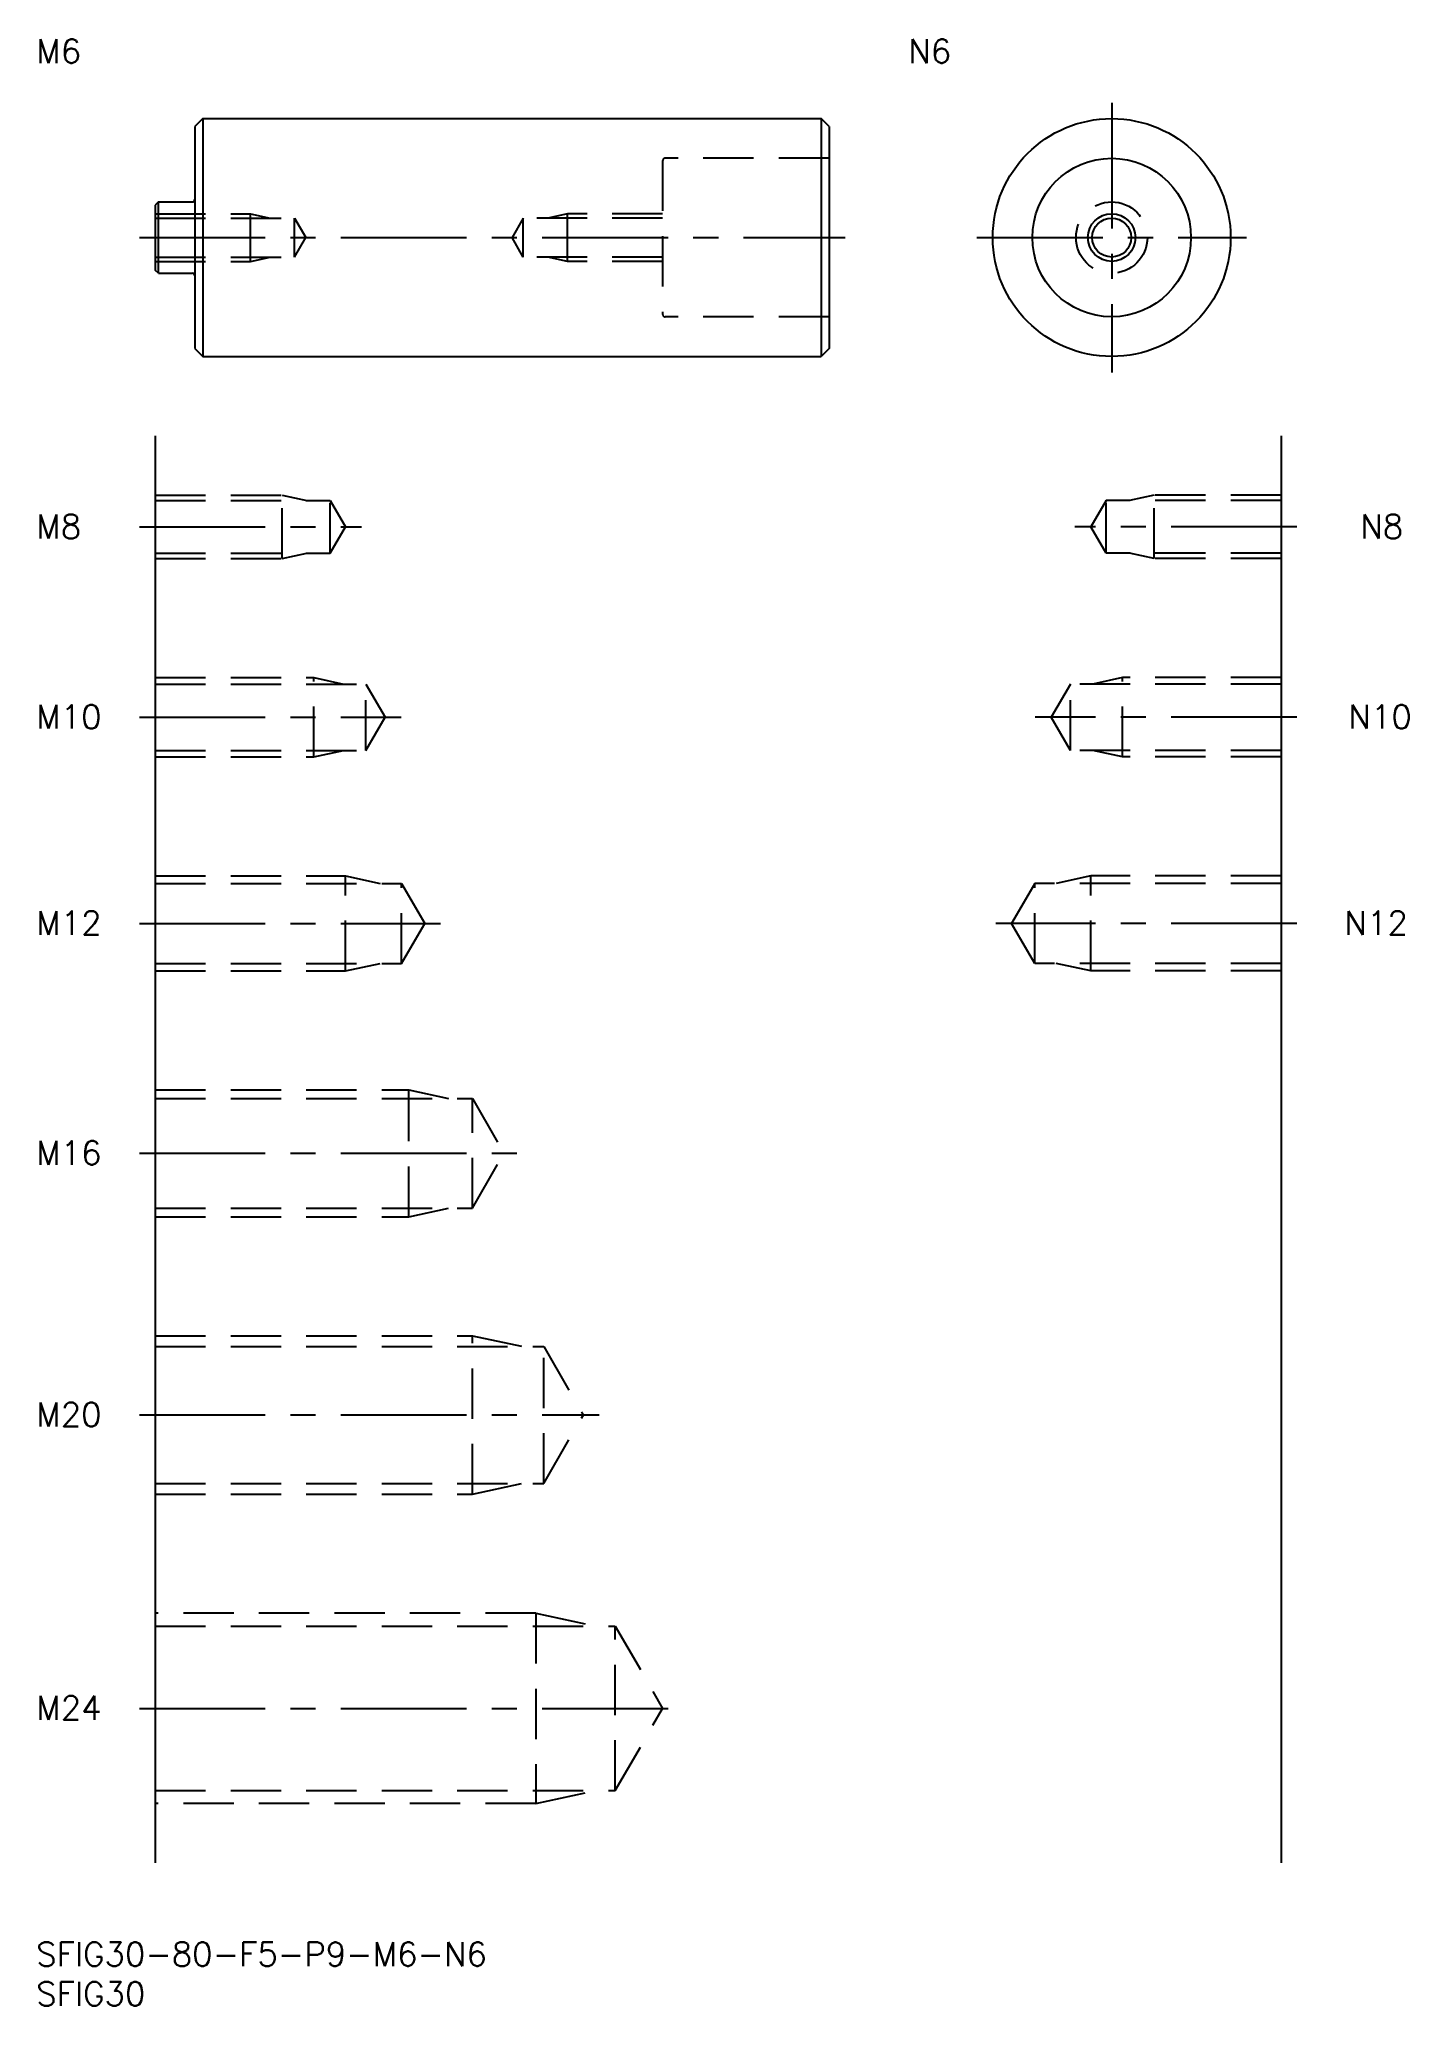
# Model space of a CAD drawing. Extents: x 0 to 173, y -8 to 240.
import ezdxf

# ---------------------------------------------------------------- set-up
doc = ezdxf.new("R2010")
doc.units = 0
doc.header["$LTSCALE"] = 0.5
doc.linetypes.add('CENTER', pattern=[50.8, 31.75, -6.35, 6.35, -6.35])
doc.linetypes.add('DASHED', pattern=[19.05, 12.7, -6.35])
for name, color, linetype in [('MSM_CENTER', 1, 'CENTER'), ('MSM_CONTINUOUS', 7, 'CONTINUOUS'), ('MSM_DASHED', 4, 'DASHED'), ('MSM_NARROW', 5, 'CONTINUOUS'), ('MSM_PART_NUMBER', 7, 'CONTINUOUS')]:
    doc.layers.add(name, color=color, linetype=linetype)
doc.styles.get("Standard").update_dxf_attribs({"font": 'txt.shx', "height": 3, "bigfont": 'bigfont.shx'})

# ---------------------------------------------------------------- blocks, each defined once
blk = doc.blocks.new('*U4')
at = {"layer": 'MSM_PART_NUMBER'}
blk.add_text('SFIG30-80-F5-P9-M6-N6', height=3, dxfattribs=at).set_placement((0, -3))
blk = doc.blocks.new('*U5')
at = {"layer": 'MSM_PART_NUMBER'}
blk.add_text('SFIG30', height=3, dxfattribs=at).set_placement((0, -8))
blk = doc.blocks.new('*U6')
at = {"layer": 'MSM_PART_NUMBER'}
blk.add_text('M24', height=3, dxfattribs=at).set_placement((0, 28.06))
blk = doc.blocks.new('*U7')
at = {"layer": 'MSM_PART_NUMBER'}
blk.add_text('M20', height=3, dxfattribs=at).set_placement((0, 65.06))
blk = doc.blocks.new('*U8')
at = {"layer": 'MSM_PART_NUMBER'}
blk.add_text('M16', height=3, dxfattribs=at).set_placement((0, 98.06))
blk = doc.blocks.new('*U9')
at = {"layer": 'MSM_PART_NUMBER'}
blk.add_text('M12', height=3, dxfattribs=at).set_placement((0, 127.06))
blk = doc.blocks.new('*U10')
at = {"layer": 'MSM_PART_NUMBER'}
blk.add_text('M10', height=3, dxfattribs=at).set_placement((0, 153.06))
blk = doc.blocks.new('*U11')
at = {"layer": 'MSM_PART_NUMBER'}
blk.add_text('M8', height=3, dxfattribs=at).set_placement((0, 177.06))
blk = doc.blocks.new('*U12')
at = {"layer": 'MSM_PART_NUMBER'}
blk.add_text('M6', height=3, dxfattribs=at).set_placement((0, 237))
blk = doc.blocks.new('*U13')
at = {"layer": 'MSM_PART_NUMBER'}
blk.add_text('N12', height=3, dxfattribs=at).set_placement((165, 127.06))
blk = doc.blocks.new('*U14')
at = {"layer": 'MSM_PART_NUMBER'}
blk.add_text('N10', height=3, dxfattribs=at).set_placement((165.5, 153.06))
blk = doc.blocks.new('*U15')
at = {"layer": 'MSM_PART_NUMBER'}
blk.add_text('N8', height=3, dxfattribs=at).set_placement((167, 177.06))
blk = doc.blocks.new('*U16')
at = {"layer": 'MSM_PART_NUMBER'}
blk.add_text('N6', height=3, dxfattribs=at).set_placement((110, 237))

msp = doc.modelspace()

# ---------------------------------------------------------------- linework, layer by layer
at = {"layer": 'MSM_CENTER'}
for p, q in [((135.63, 232), (135.63, 198)), ((13, 215), (102, 215)), ((118.63, 215), (152.63, 215)), ((13, 178.5), (41, 178.5)), ((159, 178.5), (131, 178.5)), ((13, 154.5), (46, 154.5)), ((159, 154.5), (126, 154.5)), ((13, 128.5), (51, 128.5)), ((159, 128.5), (121, 128.5)), ((13, 99.5), (61, 99.5)), ((13, 66.5), (71, 66.5)), ((13, 29.5), (81, 29.5))]:
    msp.add_line(p, q, dxfattribs=at)
at = {"layer": 'MSM_CONTINUOUS'}
for p, q in [((21, 230), (20, 229)), ((20, 229), (20, 201)), ((21, 230), (99, 230)), ((21, 230), (21, 200)), ((99, 230), (99, 200)), ((100, 229), (99, 230)), ((100, 229), (100, 201)), ((15.4, 219.5), (15, 219.1)), ((15, 219.1), (15, 210.9)), ((15.4, 219.5), (19.7, 219.5)), ((15.4, 210.5), (15.4, 219.5)), ((15.4, 210.5), (15, 210.9)), ((15.4, 210.5), (19.7, 210.5)), ((20, 201), (21, 200)), ((100, 201), (99, 200)), ((21, 200), (99, 200)), ((15, 190), (15, 10)), ((157, 190), (157, 10))]:
    msp.add_line(p, q, dxfattribs=at)
for radius in [15, 10, 2.46]:
    msp.add_circle((135.63, 215), radius, dxfattribs=at)
for centre, start, end in [((19.7, 219.8), 270, 0), ((19.7, 210.2), 0, 90)]:
    msp.add_arc(centre, 0.3, start, end, dxfattribs=at)
at = {"layer": 'MSM_DASHED'}
for p, q in [((79, 224.7), (79, 205.3)), ((100, 225), (79.3, 225)), ((15, 218), (27, 218)), ((15, 217.46), (32.58, 217.46)), ((27, 212), (27, 218)), ((27, 218), (29.5, 217.46)), ((32.58, 212.54), (32.58, 217.46)), ((32.58, 217.46), (34, 215)), ((61.42, 217.46), (60, 215)), ((79, 217.46), (61.42, 217.46)), ((61.42, 212.54), (61.42, 217.46)), ((67, 218), (64.5, 217.46)), ((79, 218), (67, 218)), ((67, 212), (67, 218)), ((32.58, 212.54), (34, 215)), ((61.42, 212.54), (60, 215)), ((15, 212.54), (32.58, 212.54)), ((15, 212), (27, 212)), ((27, 212), (29.5, 212.54)), ((79, 212.54), (61.42, 212.54)), ((67, 212), (64.5, 212.54)), ((79, 212), (67, 212)), ((100, 205), (79.3, 205)), ((15, 182.5), (31, 182.5)), ((15, 181.82), (37.08, 181.82)), ((31, 174.5), (31, 182.5)), ((31, 182.5), (34.12, 181.82)), ((37.08, 175.18), (37.08, 181.82)), ((37.08, 181.82), (39, 178.5)), ((134.92, 181.82), (133, 178.5)), ((134.92, 175.18), (134.92, 181.82)), ((157, 181.82), (134.92, 181.82)), ((141, 182.5), (137.87, 181.82)), ((141, 174.5), (141, 182.5)), ((157, 182.5), (141, 182.5)), ((37.08, 175.18), (39, 178.5)), ((134.92, 175.18), (133, 178.5)), ((15, 175.18), (37.08, 175.18)), ((15, 174.5), (31, 174.5)), ((31, 174.5), (34.12, 175.18)), ((157, 175.18), (134.92, 175.18)), ((141, 174.5), (137.87, 175.18)), ((157, 174.5), (141, 174.5)), ((15, 159.5), (35, 159.5)), ((35, 149.5), (35, 159.5)), ((35, 159.5), (38.75, 158.69)), ((137, 159.5), (133.25, 158.69)), ((137, 149.5), (137, 159.5)), ((157, 159.5), (137, 159.5)), ((15, 158.69), (41.58, 158.69)), ((41.58, 150.31), (41.58, 158.69)), ((41.58, 158.69), (44, 154.5)), ((130.42, 158.69), (128, 154.5)), ((130.42, 150.31), (130.42, 158.69)), ((157, 158.69), (130.42, 158.69)), ((41.58, 150.31), (44, 154.5)), ((130.42, 150.31), (128, 154.5)), ((15, 150.31), (41.58, 150.31)), ((15, 149.5), (35, 149.5)), ((35, 149.5), (38.75, 150.31)), ((157, 150.31), (130.42, 150.31)), ((137, 149.5), (133.25, 150.31)), ((157, 149.5), (137, 149.5)), ((15, 134.5), (39, 134.5)), ((39, 122.5), (39, 134.5)), ((39, 134.5), (43.38, 133.55)), ((133, 134.5), (128.62, 133.55)), ((133, 122.5), (133, 134.5)), ((157, 134.5), (133, 134.5)), ((15, 133.55), (46.08, 133.55)), ((46.08, 123.45), (46.08, 133.55)), ((46.08, 133.55), (49, 128.5)), ((125.92, 133.55), (123, 128.5)), ((125.92, 123.45), (125.92, 133.55)), ((157, 133.55), (125.92, 133.55)), ((46.08, 123.45), (49, 128.5)), ((125.92, 123.45), (123, 128.5)), ((15, 123.45), (46.08, 123.45)), ((15, 122.5), (39, 122.5)), ((39, 122.5), (43.38, 123.45)), ((157, 123.45), (125.92, 123.45)), ((133, 122.5), (128.62, 123.45)), ((157, 122.5), (133, 122.5)), ((15, 107.5), (47, 107.5)), ((47, 91.5), (47, 107.5)), ((47, 107.5), (52, 106.42)), ((15, 106.42), (55.01, 106.42)), ((55.01, 92.58), (55.01, 106.42)), ((55.01, 106.42), (59, 99.5)), ((55.01, 92.58), (59, 99.5)), ((15, 92.58), (55.01, 92.58)), ((47, 91.5), (52, 92.58)), ((15, 91.5), (47, 91.5)), ((15, 76.5), (55, 76.5)), ((15, 75.15), (64.01, 75.15)), ((55, 56.5), (55, 76.5)), ((55, 76.5), (61.25, 75.15)), ((64.01, 75.15), (69, 66.5)), ((64.01, 57.85), (64.01, 75.15)), ((64.01, 57.85), (69, 66.5)), ((15, 57.85), (64.01, 57.85)), ((55, 56.5), (61.25, 57.85)), ((15, 56.5), (55, 56.5)), ((63, 41.5), (15, 41.5)), ((15, 39.88), (73.01, 39.88)), ((63, 41.5), (70.5, 39.88)), ((63, 41.5), (63, 17.5)), ((73.01, 19.12), (73.01, 39.88)), ((73.01, 39.88), (79, 29.5)), ((73.01, 19.12), (79, 29.5)), ((15, 19.12), (73.01, 19.12)), ((63, 17.5), (15, 17.5)), ((63, 17.5), (70.5, 19.12))]:
    msp.add_line(p, q, dxfattribs=at)
msp.add_circle((135.63, 215), 4.5, dxfattribs=at)
for centre, start, end in [((79.3, 224.7), 90, 180), ((79.3, 205.3), 180, 270)]:
    msp.add_arc(centre, 0.3, start, end, dxfattribs=at)
at = {"layer": 'MSM_NARROW'}
msp.add_circle((135.63, 215), 3, dxfattribs=at)

# ---------------------------------------------------------------- block references
at = {"layer": 'MSM_CONTINUOUS'}
for name in ['*U12', '*U16', '*U11', '*U15', '*U10', '*U14', '*U9', '*U13', '*U8', '*U7', '*U6', '*U4', '*U5']:
    msp.add_blockref(name, (0, 0), dxfattribs=at)

doc.saveas('drawing.dxf')
